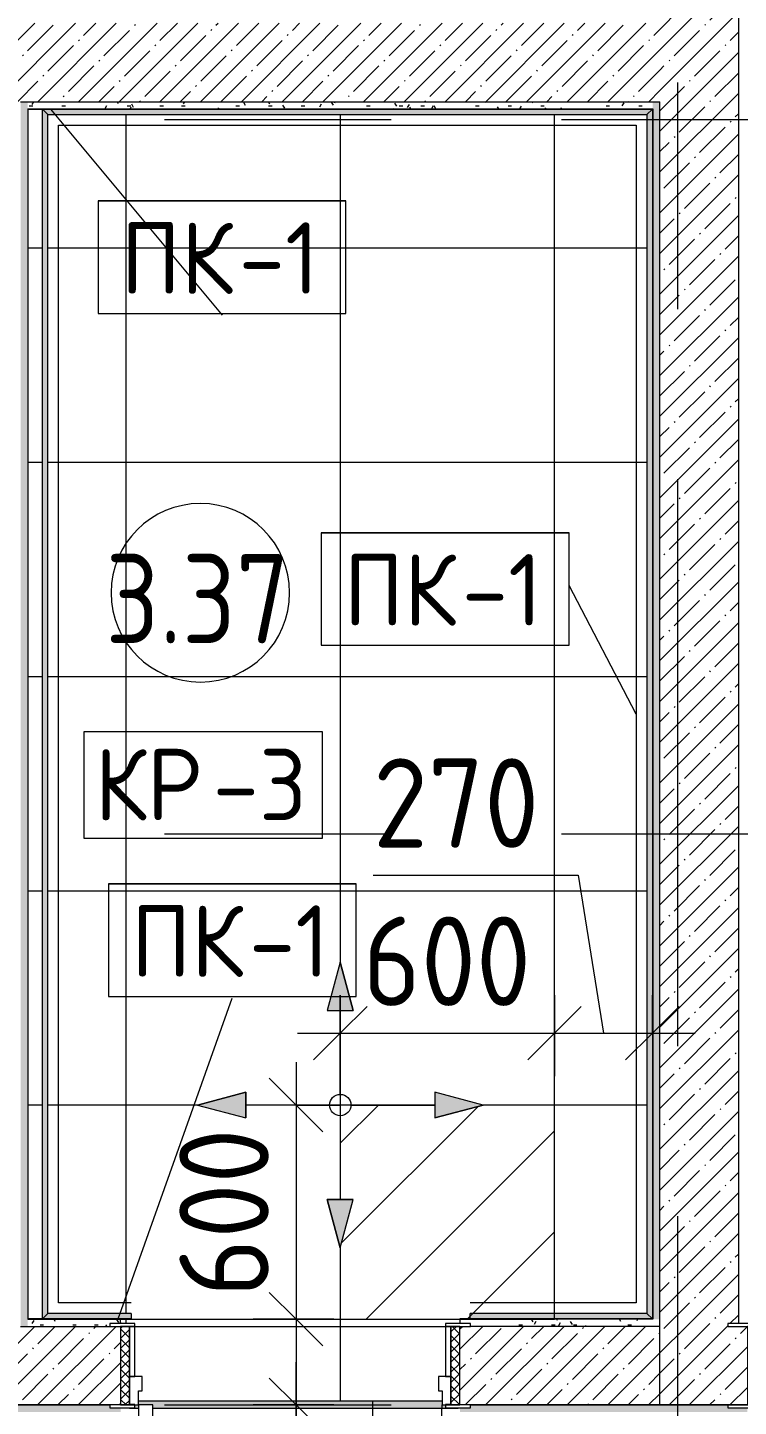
# Model space of a CAD drawing. Header units: millimetres. Extents: x 81773 to 282675, y -8553 to 29000.
# Drawn here: x 91039 to 93030, y 13396 to 17257 of the extents above; entities that cross this region are included whole.
import ezdxf

# ---------------------------------------------------------------- set-up
doc = ezdxf.new("R2010")
doc.units = ezdxf.units.MM
doc.linetypes.add('Осевая', pattern=[3175, 635, -476.25, 1587.5, -476.25])
for name, color, linetype, lineweight in [('A-ANNO-DIMS', 7, 'Continuous', 9), ('A-ANNO-DIMS-100', 7, 'Continuous', 9), ('A-AREA-IDEN', 7, 'Continuous', 9), ('A-DETL', 7, 'Continuous', 9), ('A-DETL-GENF', 7, 'Continuous', 9), ('A-DOOR', 7, 'Continuous', 9), ('A-DOOR-1', 7, 'Continuous', 13), ('A-DOOR-FRAM', 7, 'Continuous', 13), ('A-DOOR-FRAM-1', 7, 'Continuous', 9), ('A-FLOR-HRAL-IDEN', 7, 'Continuous', 9), ('A-FLOR-IDEN', 7, 'Continuous', 9), ('A-FLOR-PATT', 7, 'Continuous', 9), ('A-GENM-IDEN', 7, 'Continuous', 9), ('A-WALL', 7, 'Continuous', 9), ('I-WALL', 7, 'Continuous', 9), ('Ограждение', 7, 'Continuous', 9), ('Оси-2', 7, 'Осевая', 9), ('Поручни', 7, 'Continuous', 9)]:
    doc.layers.add(name, color=color, linetype=linetype, lineweight=lineweight)
for name, color, linetype, lineweight, true_color in [('A-DETL-GENF-2', 7, 'Continuous', 9, 0x004000), ('A-GENM-4', 7, 'Continuous', 9, 0x8000ff), ('A-WALL-1', 9, 'Continuous', 9, 0x808080), ('A-WALL-FNSH-1', 9, 'Continuous', 9, 0x808080), ('I-WALL-2', 9, 'Continuous', 9, 0x808080)]:
    doc.layers.add(name, color=color, linetype=linetype, lineweight=lineweight, true_color=true_color)
doc.styles.add('GOST Common', font='GOST_Common.ttf', dxfattribs={"width": 0.9, "height": 250})
doc.styles.add('GOST Common_1', font='GOST_Common.ttf', dxfattribs={"height": 200})
doc.styles.add('ISOCPEUR', font='isocpeur.ttf', dxfattribs={"width": 0.9, "height": 250})
doc.dimstyles.new('ISO-2_5_0_9К_БОЛЬШОЙ_округление', dxfattribs={"dimscale": 304.8, "dimtxt": 248.995294, "dimasz": 0.492126, "dimexe": 0.393701, "dimexo": 0, "dimgap": 0, "dimtad": 1, "dimdec": 0, "dimrnd": 10, "dimzin": 0, "dimdsep": 46, "dimtxsty": 'ISOCPEUR', "dimblk1": 'OBLIQUE', "dimblk2": 'OBLIQUE', "dimsah": 1, "dimcen": 0.09, "dimdle": 0.393701, "dimazin": 0, "dimtfac": 1, "dimtdec": 4, "dimtix": 1, "dimtmove": 0, "dimatfit": 3, "dimfxl": 1, "dimtvp": 1, "dimtolj": 1, "dimtzin": 0, "dimarcsym": 2})
doc.dimstyles.new('ISO-2_5_0_9К_БОЛЬШОЙ_округление_1', dxfattribs={"dimscale": 304.8, "dimtxt": 248.995294, "dimasz": 0.492126, "dimexe": 0.393701, "dimexo": 0, "dimgap": 0, "dimtad": 1, "dimdec": 0, "dimrnd": 10, "dimzin": 0, "dimdsep": 46, "dimtxsty": 'ISOCPEUR', "dimblk1": 'OBLIQUE', "dimblk2": 'OBLIQUE', "dimsah": 1, "dimcen": 0.09, "dimdle": 0.393701, "dimazin": 0, "dimtfac": 1, "dimtdec": 4, "dimtix": 1, "dimtmove": 1, "dimatfit": 3, "dimfxl": 1, "dimtvp": 1, "dimtolj": 1, "dimtzin": 0, "dimarcsym": 2})
pattern_1 = [(45, (0, 0), (-57.024626, 57.024626), []), (45, (57.025, 0), (-57.024626, 57.024626), [100.806, -20.161, 3.353, -16.808])]
pattern_2 = [(0, (0, 0), (121.92, 30.48), [10.058, -81.382, 10.058, -81.382, -487.68]), (0, (0, 0), (121.92, 30.48), [-182.88, 10.058, -172.822, 10.058, -81.382, -213.36]), (0, (0, 0), (121.92, 30.48), [-457.2, 10.058, -50.902, 10.058, -142.342]), (120, (45.72, 15.24), (-87.356454, 90.345817), [10.058, -81.382, 10.058, -81.382, -487.68]), (120, (45.72, 15.24), (-87.356454, 90.345817), [-182.88, 10.058, -172.822, 10.058, -81.382, -213.36]), (120, (45.72, 15.24), (-87.356454, 90.345817), [-457.2, 10.058, -50.902, 10.058, -142.342]), (240, (60.96, 76.2), (-34.563546, -120.825817), [10.058, -81.382, 10.058, -81.382, -487.68]), (240, (60.96, 76.2), (-34.563546, -120.825817), [-182.88, 10.058, -172.822, 10.058, -81.382, -213.36]), (240, (60.96, 76.2), (-34.563546, -120.825817), [-457.2, 10.058, -50.902, 10.058, -142.342])]

# ---------------------------------------------------------------- blocks, each defined once
blk = doc.blocks.new('110_Дверь_СКБ_2Ст - Д-1_л_Лестничная клетка EIS60 2-32142534-План раскладки напольных покрытий 3 этажа в осях 23-33')
at = {"layer": 'A-DOOR'}
for centre, radius, start, end in [((662.5, 110), 900, 90, 130.9091), ((662.5, 110), 900, 130.9091, 147.2727), ((662.5, 110), 900, 147.2727, 163.6364), ((-637.5, 110), 400, 56.25, 90), ((-637.5, 110), 400, 360, 56.25), ((662.5, 110), 900, 163.6364, 180)]:
    blk.add_arc(centre, radius, start, end, dxfattribs=at)
at = {"layer": 'A-DOOR-1'}
for p, q in [((662.5, 1010), (612.5, 1010)), ((612.5, 1010), (612.5, 110)), ((662.5, 110), (662.5, 1010)), ((-637.5, 510), (-637.5, 110)), ((-587.5, 510), (-637.5, 510)), ((-587.5, 110), (-587.5, 510)), ((-637.5, 110), (-587.5, 110)), ((612.5, 110), (662.5, 110))]:
    blk.add_line(p, q, dxfattribs=at)
at = {"layer": 'A-DOOR-FRAM'}
for p, q in [((-692.5, 118), (-742.5, 118)), ((-742.5, 118), (-742.5, 110)), ((-672.5, 118), (-692.5, 118)), ((-672.5, 110), (-672.5, 117.2)), ((712.5, 118), (697.5, 118)), ((697.5, 118), (697.5, 110)), ((767.5, 118), (712.5, 118)), ((767.5, 110), (767.5, 118)), ((-742.5, 110), (-687.5, 110)), ((-637.5, 110), (-687.5, 110)), ((-687.5, 110), (-687.5, 40)), ((-687.5, 110), (-672.5, 110)), ((-637.5, 60), (-637.5, 110)), ((662.5, 110), (662.5, 60)), ((712.5, 110), (662.5, 110)), ((697.5, 110), (712.5, 110)), ((712.5, 40), (712.5, 110)), ((712.5, 110), (767.5, 110)), ((-687.5, 40), (-687.5, 30)), ((-627.5, 60), (-637.5, 60)), ((-627.5, 40), (-627.5, 60)), ((-627.5, 30), (-627.5, 40)), ((662.5, 60), (652.5, 60)), ((652.5, 60), (652.5, 40)), ((652.5, 40), (652.5, 30)), ((712.5, 30), (712.5, 40)), ((-687.5, 30), (-627.5, 30)), ((-672.5, 30), (-687.5, 30)), ((-687.5, 30), (-687.5, -110)), ((-672.5, -110), (-672.5, 30)), ((652.5, 30), (712.5, 30)), ((712.5, 30), (697.5, 30)), ((697.5, 30), (697.5, -110)), ((712.5, -110), (712.5, 30)), ((-672.5, -110), (-742.5, -110)), ((-742.5, -110), (-742.5, -118)), ((-687.5, -110), (-672.5, -110)), ((-672.5, -118), (-672.5, -110)), ((697.5, -110), (712.5, -110)), ((767.5, -110), (697.5, -110)), ((697.5, -110), (697.5, -118)), ((767.5, -118), (767.5, -110)), ((-742.5, -118), (-672.5, -118)), ((697.5, -118), (767.5, -118))]:
    blk.add_line(p, q, dxfattribs=at)
blk = doc.blocks.new('110_Дверь_СКБ_1Ст_Внутренняя1 - Д-8 950x2100h_охрана-32352528-План раскладки напольных покрытий 3 этажа в осях 23-33')
at = {"layer": 'A-DOOR'}
h = blk.add_hatch(dxfattribs=at)
h.set_pattern_fill('FP_10', color=256, style=0, pattern_type=2)
h.set_pattern_definition([(135, (1826.41, 174.685), (-14.14214, -14.14214), []), (225, (1826.41, 174.685), (14.14214, -14.14214), [])])
h.paths.add_polyline_path([(487.5, 110), (462.5, 110), (462.5, -110), (487.5, -110), (487.5, 7.6)])
at = {"layer": 'A-DOOR-FRAM-1'}
h = blk.add_hatch(dxfattribs=at)
h.set_pattern_fill('FP_11', color=256, style=0, pattern_type=2)
h.set_pattern_definition([(45, (-296.384, 174.685), (-14.1421, 14.1421), []), (135, (-296.384, 174.685), (-14.1421, -14.1421), [])])
h.paths.add_polyline_path([(-437.5, 110), (-462.5, 110), (-462.5, -110), (-437.5, -110), (-437.5, 7.6)])
at = {"layer": 'A-DOOR'}
blk.add_arc((437.5, 110), 850, 90, 180, dxfattribs=at)
at = {"layer": 'A-DOOR-1'}
for p, q in [((437.5, 960), (397.5, 960)), ((397.5, 960), (397.5, 110)), ((437.5, 110), (437.5, 960)), ((397.5, 110), (437.5, 110))]:
    blk.add_line(p, q, dxfattribs=at)
at = {"layer": 'A-DOOR-FRAM'}
for p, q in [((-422.5, 118), (-492.5, 118)), ((-492.5, 118), (-492.5, 110)), ((-422.5, 110), (-422.5, 118)), ((517.5, 118), (447.5, 118)), ((447.5, 118), (447.5, 110)), ((517.5, 110), (517.5, 118)), ((-492.5, 110), (-422.5, 110)), ((-437.5, 110), (-462.5, 110)), ((-462.5, 110), (-462.5, -110)), ((-412.5, 110), (-437.5, 110)), ((-437.5, 110), (-437.5, 30)), ((-437.5, -110), (-437.5, 110)), ((-422.5, 110), (-437.5, 110)), ((-437.5, 110), (-437.5, 109)), ((-437.5, 109), (-422.5, 109)), ((-422.5, 109), (-422.5, 110)), ((-412.5, 70), (-412.5, 110)), ((437.5, 110), (437.5, 70)), ((462.5, 110), (437.5, 110)), ((462.5, 110), (447.5, 110)), ((447.5, 110), (447.5, 109)), ((447.5, 110), (517.5, 110)), ((447.5, 109), (462.5, 109)), ((462.5, 30), (462.5, 110)), ((487.5, 110), (462.5, 110)), ((462.5, 110), (462.5, -110)), ((462.5, 109), (462.5, 110)), ((487.5, -110), (487.5, 110)), ((-402.5, 70), (-412.5, 70)), ((-402.5, 30), (-402.5, 70)), ((437.5, 70), (427.5, 70)), ((427.5, 70), (427.5, 30)), ((-437.5, 30), (-402.5, 30)), ((-422.5, 30), (-437.5, 30)), ((-437.5, 30), (-437.5, -110)), ((-422.5, -110), (-422.5, 30)), ((427.5, 30), (462.5, 30)), ((462.5, 30), (447.5, 30)), ((447.5, 30), (447.5, -110)), ((462.5, -110), (462.5, 30)), ((-422.5, -110), (-492.5, -110)), ((-492.5, -110), (-492.5, -118)), ((-462.5, -110), (-437.5, -110)), ((-437.5, -110), (-422.5, -110)), ((-422.5, -118), (-422.5, -110)), ((447.5, -110), (462.5, -110)), ((517.5, -110), (447.5, -110)), ((447.5, -110), (447.5, -118)), ((462.5, -110), (487.5, -110)), ((517.5, -118), (517.5, -110)), ((-492.5, -118), (-422.5, -118)), ((447.5, -118), (517.5, -118))]:
    blk.add_line(p, q, dxfattribs=at)
blk = doc.blocks.new('Плинтус - Плинтус керамогранит светло-серый-29857409-План раскладки напольных покрытий 3 этажа в осях 23-33')
at = {"layer": 'A-GENM-4'}
blk.add_hatch(color=256, dxfattribs=at).paths.add_polyline_path([(1066.3, -15), (1693, -15), (1708, 0), (0, 0), (15, -15)])
for p, q in [((0, 0), (1708, 0)), ((0, 0), (15, -15)), ((15, -15), (1693, -15)), ((1693, -15), (1708, 0)), ((45, -45), (1663, -45))]:
    blk.add_line(p, q, dxfattribs=at)
blk = doc.blocks.new('Плинтус - Плинтус керамогранит светло-серый-29857279-План раскладки напольных покрытий 3 этажа в осях 23-33')
at = {"layer": 'A-GENM-4'}
blk.add_hatch(color=256, dxfattribs=at).paths.add_polyline_path([(3388, 0), (0, 0), (15, -15), (3373, -15)])
for p, q in [((0, 0), (3388, 0)), ((0, 0), (15, -15)), ((15, -15), (3373, -15)), ((3373, -15), (3388, 0)), ((45, -45), (3343, -45))]:
    blk.add_line(p, q, dxfattribs=at)
blk = doc.blocks.new('Плинтус - Плинтус керамогранит светло-серый-29857410-План раскладки напольных покрытий 3 этажа в осях 23-33')
at = {"layer": 'A-GENM-4'}
blk.add_hatch(color=256, dxfattribs=at).paths.add_polyline_path([(509.7, 0), (0, 0), (15, -15), (509.7, -15)])
for p, q in [((0, 0), (274, 0)), ((0, 0), (15, -15)), ((15, -15), (274, -15)), ((274, 0), (509.7, 0)), ((274, -15), (509.7, -15)), ((509.7, 0), (509.7, -15)), ((45, -45), (274, -45)), ((274, -45), (509.7, -45))]:
    blk.add_line(p, q, dxfattribs=at)
blk = doc.blocks.new('Плинтус - Плинтус керамогранит светло-серый-29857411-План раскладки напольных покрытий 3 этажа в осях 23-33')
at = {"layer": 'A-GENM-4'}
blk.add_hatch(color=256, dxfattribs=at).paths.add_polyline_path([(248.3, 0), (0, 0), (0, -15), (233.3, -15)])
for p, q in [((0, 0), (248.3, 0)), ((0, -15), (0, 0)), ((0, -15), (233.3, -15)), ((233.3, -15), (248.3, 0)), ((0, -45), (203.3, -45))]:
    blk.add_line(p, q, dxfattribs=at)
blk = doc.blocks.new('Ограждение - Ограждение-32882306-План раскладки напольных покрытий 3 этажа в осях 23-33')
at = {"layer": 'Ограждение'}
h = blk.add_hatch(color=256, dxfattribs=at)
h.paths.add_polyline_path([(92147.3, 13391), (92210, 13392), (92210, 13400), (92200, 13400), (92200, 13411), (91350, 13411), (91350, 13400), (91390, 13400), (91390, 13391), (91510.7, 13391)])
h.paths.add_polyline_path([(91340, 13391), (91350, 13391), (91350, 13400), (91340, 13400), (91340, 13392), (91325, 13391)])
at = {"layer": 'Поручни'}
for p, q in [((92200, 13411), (91350, 13411)), ((91325, 13391), (91350, 13391)), ((91390, 13391), (92245, 13391))]:
    blk.add_line(p, q, dxfattribs=at)
blk = doc.blocks.new('Начало раскладки_красным - Начало раскладки_красным-26102174-План раскладки напольных покрытий 3 этажа в осях 23-33')
at = {"layer": 'A-DETL-GENF'}
for points in [[(-36.2, 264.8), (36.2, 264.8), (0, 400)], [(-264.8, -36.2), (-264.8, 36.2), (-400, 0)], [(264.8, -36.2), (400, 0), (264.8, 36.2)], [(0, -400), (36.2, -264.8), (-36.2, -264.8)]]:
    blk.add_hatch(color=256, dxfattribs=at).paths.add_polyline_path(points)
for p, q in [((0, 400), (-36.2, 264.8)), ((0, 400), (-36.2, 264.8)), ((36.2, 264.8), (0, 400)), ((0, 400), (36.2, 264.8)), ((-36.2, 264.8), (36.2, 264.8)), ((-36.2, 264.8), (36.2, 264.8)), ((0, 30), (0, 264.8)), ((-264.8, 36.2), (-400, 0)), ((-400, 0), (-264.8, 36.2)), ((-400, 0), (-264.8, -36.2)), ((-400, 0), (-264.8, -36.2)), ((-264.8, -36.2), (-264.8, 36.2)), ((-264.8, 36.2), (-264.8, -36.2)), ((-30, 0), (-264.8, 0)), ((30, 0), (264.8, 0)), ((400, 0), (264.8, 36.2)), ((264.8, 36.2), (264.8, -36.2)), ((400, 0), (264.8, 36.2)), ((264.8, 36.2), (264.8, -36.2)), ((400, 0), (264.8, -36.2)), ((0, -30), (0, -264.8)), ((264.8, -36.2), (400, 0)), ((36.2, -264.8), (-36.2, -264.8)), ((-36.2, -264.8), (0, -400)), ((0, -400), (-36.2, -264.8)), ((-36.2, -264.8), (36.2, -264.8)), ((0, -400), (36.2, -264.8)), ((0, -400), (36.2, -264.8))]:
    blk.add_line(p, q, dxfattribs=at)
blk.add_circle((0, 0), 30, dxfattribs=at)
blk = doc.blocks.new('Марка_Помещения - Номер-25198446-План раскладки напольных покрытий 3 этажа в осях 23-33')
at = {"layer": 'A-AREA-IDEN'}
for start, end in [(360, 180), (180, 360)]:
    blk.add_arc((0, 0), 2.5, start, end, dxfattribs=at)
blk = doc.blocks.new('М_перекрытий_ЭП - Типоразмер-25383776-План раскладки напольных покрытий 3 этажа в осях 23-33')
at = {"layer": 'A-FLOR-IDEN'}
for p, q in [((3.352, 1.578), (-3.336, 1.578)), ((-3.336, 1.578), (-3.336, -1.406)), ((3.352, -1.406), (3.352, 1.578)), ((-3.336, -1.406), (3.352, -1.406))]:
    blk.add_line(p, q, dxfattribs=at)
blk = doc.blocks.new('DIMBLOCK3-План раскладки напольных покрытий 3 этажа в осях 23-33')
at = {"layer": 'A-ANNO-DIMS-100'}
for p, q in [((91915, 14547.3), (91915, 14321.2)), ((91915, 14441.2), (91915, 14547.3)), ((92515, 14547.3), (92515, 14321.2)), ((92515, 14441.2), (92515, 14547.3)), ((91795, 14441.2), (92515, 14441.2))]:
    blk.add_line(p, q, dxfattribs=at)
at = {"layer": 'A-ANNO-DIMS-100', "lineweight": 20}
for p, q in [((91915, 14441.2), (91990, 14516.2)), ((92515, 14441.2), (92590, 14516.2)), ((91915, 14441.2), (91840, 14366.2)), ((92515, 14441.2), (92440, 14366.2))]:
    blk.add_line(p, q, dxfattribs=at)
at = {"layer": 'A-ANNO-DIMS-100', "color": 0, "insert": (91978, 14767.8), "char_height": 250, "width": 568.858, "attachment_point": 1, "line_spacing_factor": 1.149209, "style": 'ISOCPEUR'}
blk.add_mtext('600', dxfattribs=at)
blk = doc.blocks.new('_Oblique')
at = {"color": 0, "linetype": 'ByBlock', "lineweight": -2}
blk.add_line((-0.5, -0.5), (0.5, 0.5), dxfattribs=at)
blk = doc.blocks.new('DIMBLOCK4-План раскладки напольных покрытий 3 этажа в осях 23-33')
at = {"layer": 'A-ANNO-DIMS-100'}
for p, q in [((92006.8, 14884.1), (92580.8, 14884.1)), ((92580.8, 14884.1), (92652, 14441.2)), ((92515, 14547.3), (92515, 14321.2)), ((92515, 14441.2), (92515, 14547.3)), ((92789, 14547.3), (92789, 14321.2)), ((92789, 14441.2), (92789, 14547.3)), ((92515, 14441.2), (92909, 14441.2))]:
    blk.add_line(p, q, dxfattribs=at)
at = {"layer": 'A-ANNO-DIMS-100', "lineweight": 20}
for p, q in [((92515, 14441.2), (92590, 14516.2)), ((92789, 14441.2), (92864, 14516.2)), ((92515, 14441.2), (92440, 14366.2)), ((92789, 14441.2), (92714, 14366.2))]:
    blk.add_line(p, q, dxfattribs=at)
at = {"layer": 'A-ANNO-DIMS-100', "color": 0, "insert": (92006.8, 15210.7), "char_height": 250, "width": 568.858, "attachment_point": 1, "line_spacing_factor": 1.149209, "style": 'ISOCPEUR'}
blk.add_mtext('270', dxfattribs=at)
blk = doc.blocks.new('DIMBLOCK7-План раскладки напольных покрытий 3 этажа в осях 23-33')
at = {"layer": 'A-ANNO-DIMS-100'}
for p, q in [((91791.2, 14360), (91791.2, 13640.5)), ((91915, 14240), (91671.2, 14240)), ((91791.2, 14240), (91915, 14240)), ((91897.2, 13640.5), (91671.2, 13640.5)), ((91791.2, 13640.5), (91897.2, 13640.5))]:
    blk.add_line(p, q, dxfattribs=at)
at = {"layer": 'A-ANNO-DIMS-100', "lineweight": 20}
for p, q in [((91791.2, 14240), (91716.2, 14315)), ((91791.2, 14240), (91866.2, 14165)), ((91791.2, 13640.5), (91716.2, 13715.5)), ((91791.2, 13640.5), (91866.2, 13565.5))]:
    blk.add_line(p, q, dxfattribs=at)
at = {"layer": 'A-ANNO-DIMS-100', "color": 0, "insert": (91464.6, 13703.2), "char_height": 250, "width": 568.858, "attachment_point": 1, "rotation": 90, "line_spacing_factor": 1.149209, "style": 'ISOCPEUR'}
blk.add_mtext('600', dxfattribs=at)
blk = doc.blocks.new('DIMBLOCK8-План раскладки напольных покрытий 3 этажа в осях 23-33')
at = {"layer": 'A-ANNO-DIMS-100', "lineweight": 20}
for p, q in [((91791.2, 13640.5), (91716.2, 13715.5)), ((91791.2, 13640.5), (91866.2, 13565.5)), ((91791.2, 13400), (91716.2, 13475)), ((91791.2, 13400), (91866.2, 13325))]:
    blk.add_line(p, q, dxfattribs=at)
at = {"layer": 'A-ANNO-DIMS-100'}
for p, q in [((91897.2, 13640.5), (91671.2, 13640.5)), ((91791.2, 13640.5), (91791.2, 13280)), ((91791.2, 13640.5), (91897.2, 13640.5)), ((91791.2, 13446.4), (91791.2, 13520.3)), ((91791.2, 12848.4), (91791.2, 13446.4)), ((91897.2, 13400), (91671.2, 13400)), ((91791.2, 13400), (91897.2, 13400))]:
    blk.add_line(p, q, dxfattribs=at)
at = {"layer": 'A-ANNO-DIMS-100', "color": 0, "insert": (91464.6, 12848.4), "char_height": 250, "width": 597.589, "attachment_point": 1, "rotation": 90, "line_spacing_factor": 1.149209, "style": 'ISOCPEUR'}
blk.add_mtext('240', dxfattribs=at)
blk = doc.blocks.new('Mark Reiling - Mark Reiling-26174330-План раскладки напольных покрытий 3 этажа в осях 23-33')
at = {"layer": 'A-GENM-IDEN'}
for p, q in [((-3.47, 1.49), (-3.47, -1.663)), ((-3.47, 1.49), (3.47, 1.49)), ((3.47, 1.49), (-3.47, 1.49)), ((-3.47, 1.49), (-3.47, -1.663)), ((3.47, -1.663), (3.47, 1.49)), ((3.47, -1.663), (3.47, 1.49)), ((-3.47, -1.663), (3.47, -1.663)), ((-3.47, -1.663), (3.47, -1.663))]:
    blk.add_line(p, q, dxfattribs=at)

msp = doc.modelspace()

# ---------------------------------------------------------------- hatches: boundary and pattern name
at = {"layer": 'A-DETL-GENF-2'}
h = msp.add_hatch(dxfattribs=at)
h.set_pattern_fill('FP_52', color=256, style=0, pattern_type=2)
h.set_pattern_definition([(45, (0, 0), (-141.42136, 141.42136), [])])
h.paths.add_polyline_path([(92515, 13640), (92515, 14240), (92315, 14240), (92179.8, 14203.8), (92179.8, 14240), (91915, 14240), (91915, 13975.2), (91951.2, 13975.2), (91915, 13840), (91915, 13640), (92315, 13640)])
at = {"layer": 'A-FLOR-PATT'}
h = msp.add_hatch(dxfattribs=at)
h.set_pattern_fill('FP_41', color=256, style=0, pattern_type=2)
h.set_pattern_definition([(270, (91915, 14840), (600, 4e-14), []), (0, (91915, 14840), (0, 600), [])])
h.paths.add_polyline_path([(92200, 13411), (92200, 13440), (92190, 13440), (92190, 13480), (92210, 13480), (92210, 13628), (92250, 13628), (92250, 13640), (92790, 13641), (92789, 17030), (91040, 17029), (91041, 13640), (91300, 13640), (91300, 13628), (91340, 13628), (91340, 13480), (91360, 13480), (91360, 13440), (91350, 13440), (91350, 13411), (92147.3, 13411)])
h.paths.add_polyline_path([(91081, 13641), (91081, 17029), (92789, 17029), (92789, 13641), (92279.3, 13641), (92279.3, 13656), (92774, 13656), (92774, 17014), (91096, 17014), (91096, 13656), (91329.3, 13656), (91329.3, 13641), (91096, 13641)])
h.paths.add_polyline_path([(91915, 13840), (91878.8, 13975.2), (91951.2, 13975.2)])
h.paths.add_polyline_path([(91650.2, 14203.8), (91515, 14240), (91650.2, 14276.2)])
h.paths.add_polyline_path([(92179.8, 14203.8), (92179.8, 14276.2), (92315, 14240), (92250, 14222.6)])
h.paths.add_polyline_path([(91941.3, 14504.8), (91878.8, 14504.8), (91915, 14640), (91951.2, 14504.8)])
at = {"layer": 'I-WALL'}
h = msp.add_hatch(dxfattribs=at)
h.set_pattern_fill('FP_4', color=256, style=0, pattern_type=2)
h.set_pattern_definition(pattern_1)
h.paths.add_polyline_path([(92810, 13620), (93000, 13620), (93000, 13628), (93030, 13628), (93030, 17350), (92810, 17350), (92810, 13640)])
h = msp.add_hatch(dxfattribs=at)
h.set_pattern_fill('FP_4', color=256, style=0, pattern_type=2)
h.set_pattern_definition(pattern_1)
h.paths.add_polyline_path([(92810, 17050), (92810, 17270), (86490, 17270), (86490, 17050), (92790, 17050)])
h = msp.add_hatch(dxfattribs=at)
h.set_pattern_fill('FP_4', color=256, style=0, pattern_type=2)
h.set_pattern_definition(pattern_1)
h.paths.add_polyline_path([(92810, 13400), (92810, 13620), (92250, 13620), (92250, 13400), (92783.9, 13400)])
h.paths.add_polyline_path([(90874.1, 13400), (91300, 13400), (91300, 13620), (90399, 13620), (90400, 13608), (90430, 13608), (90430, 13600), (90400, 13600), (90400, 13400), (90430, 13400)])
h = msp.add_hatch(dxfattribs=at)
h.set_pattern_fill('FP_4', color=256, style=0, pattern_type=2)
h.set_pattern_definition(pattern_1)
h.paths.add_polyline_path([(94800, 13400), (94800, 13620), (94455, 13620), (94455, 13400), (94693.8, 13400)])
h.paths.add_polyline_path([(93055, 13400), (93055, 13620), (92810, 13620), (92810, 13400), (93000, 13400)])
at = {"layer": 'I-WALL-2'}
h = msp.add_hatch(dxfattribs=at)
h.set_pattern_fill('FP_35', color=256, style=0, pattern_type=2)
h.set_pattern_definition(pattern_2)
h.paths.add_polyline_path([(91040, 13620), (91040, 17050), (91020, 17050), (91020, 13620), (91033.2, 13620)])
h = msp.add_hatch(dxfattribs=at)
h.set_pattern_fill('FP_35', color=256, style=0, pattern_type=2)
h.set_pattern_definition(pattern_2)
h.paths.add_polyline_path([(92790, 17030), (92790, 17050), (91040, 17050), (91040, 17030), (92147.3, 17030)])
h = msp.add_hatch(dxfattribs=at)
h.set_pattern_fill('FP_35', color=256, style=0, pattern_type=2)
h.set_pattern_definition(pattern_2)
h.paths.add_polyline_path([(92790, 13640), (92810, 13640), (92810, 17050), (92790, 17050), (92790, 13641)])
h = msp.add_hatch(dxfattribs=at)
h.set_pattern_fill('FP_35', color=256, style=0, pattern_type=2)
h.set_pattern_definition(pattern_2)
h.paths.add_polyline_path([(92783.9, 13620), (92810, 13620), (92810, 13640), (92250, 13640), (92250, 13628), (92280, 13628), (92280, 13620)])
h.paths.add_polyline_path([(91192.4, 13620), (91270, 13620), (91270, 13628), (91300, 13628), (91300, 13640), (91040, 13640), (91040, 13620)])
h = msp.add_hatch(dxfattribs=at)
h.set_pattern_fill('FP_35', color=256, style=0, pattern_type=2)
h.set_pattern_definition(pattern_2)
h.paths.add_polyline_path([(97800, 13380), (97800, 13400), (97520, 13400), (97520, 13380)])
h.paths.add_polyline_path([(96820, 13380), (96820, 13400), (96650, 13400), (96650, 13392), (96595, 13392), (96595, 13380), (96650, 13380)])
h.paths.add_polyline_path([(95195, 13380), (95195, 13392), (95140, 13392), (95140, 13400), (94510, 13400), (94510, 13392), (94455, 13392), (94455, 13380), (95140, 13380)])
h.paths.add_polyline_path([(92250, 13380), (93055, 13380), (93055, 13392), (93000, 13392), (93000, 13400), (92280, 13400), (92280, 13392), (92250, 13392)])
h.paths.add_polyline_path([(89420, 13380), (89450, 13380), (89450, 13392), (89420, 13392), (89420, 13400), (88200, 13400), (88200, 13380), (88327.6, 13380)])
h.paths.add_polyline_path([(91300, 13380), (91300, 13392), (91270, 13392), (91270, 13400), (90430, 13400), (90430, 13392), (90400, 13392), (90400, 13380), (91270, 13380)])
h.paths.add_polyline_path([(87318.4, 13380), (87500, 13380), (87500, 13400), (87318.4, 13400)])
h.paths.add_polyline_path([(86090, 13380), (86618.4, 13380), (86618.4, 13400), (86090, 13400), (86090, 13392), (86060, 13392), (86060, 13380)])
h.paths.add_polyline_path([(85110, 13380), (85110, 13392), (85080, 13392), (85080, 13400), (84990, 13400), (84991, 13380), (85080, 13380)])

# ---------------------------------------------------------------- linework, layer by layer
at = {"layer": 'A-DETL'}
for p, q in [((92179.8, 14240), (91915, 14240)), ((91915, 14240), (91915, 13975.2)), ((92515, 14240), (92315, 14240)), ((92515, 13640), (92515, 14240)), ((91915, 13840), (91915, 13640)), ((91915, 13640), (92515, 13640))]:
    msp.add_line(p, q, dxfattribs=at)
at = {"layer": 'A-FLOR-HRAL-IDEN'}
msp.add_line((92005.7, 13411), (92005.7, 12669.3), dxfattribs=at)
at = {"layer": 'A-GENM-IDEN'}
for p, q in [((91103.5, 17029), (91584, 16452.4)), ((92744, 15335), (92555.6, 15695.3)), ((91293, 13641), (91612.8, 14539.7)), ((91103.5, 13641), (91293, 13641))]:
    msp.add_line(p, q, dxfattribs=at)
at = {"layer": 'A-WALL'}
for p, q in [((93030, 17350), (93030, 13628)), ((91020, 17050), (92810, 17050)), ((91040, 17030), (91040, 13640)), ((92790, 17030), (92790, 13640)), ((92810, 13400), (92810, 17050)), ((91040, 13640), (91300, 13640)), ((92790, 13640), (92250, 13640)), ((91020, 13620), (91270, 13620)), ((92810, 13620), (92280, 13620))]:
    msp.add_line(p, q, dxfattribs=at)
at = {"layer": 'A-WALL-1'}
for p, q in [((91040, 17030), (92790, 17030)), ((91300, 13628), (91300, 13640)), ((92250, 13640), (92250, 13628)), ((90430, 13400), (91270, 13400)), ((91270, 13400), (90430, 13400)), ((92280, 13400), (92810, 13400)), ((93000, 13400), (92280, 13400)), ((92810, 13400), (92810, 13400))]:
    msp.add_line(p, q, dxfattribs=at)
at = {"layer": 'A-WALL-FNSH-1'}
for p, q in [((91041, 17029), (92789, 17029)), ((91041, 13641), (91041, 17029)), ((92789, 17029), (92789, 13641)), ((91300, 13641), (91041, 13641)), ((91300, 13640), (91300, 13641)), ((92789, 13641), (92250, 13641)), ((92250, 13641), (92250, 13640))]:
    msp.add_line(p, q, dxfattribs=at)
at = {"layer": 'I-WALL'}
for p, q in [((91300, 13640), (92250, 13640)), ((91340, 13620), (92210, 13620))]:
    msp.add_line(p, q, dxfattribs=at)
at = {"layer": 'Оси-2'}
for p, q in [((92860, 593.7), (92860, 19415.1)), ((85072.9, 17000), (122760, 17000)), ((85072.9, 15000), (122160, 15000)), ((85072.9, 13400), (119719, 13400))]:
    msp.add_line(p, q, dxfattribs=at)

# ---------------------------------------------------------------- block references
at = {"layer": 'A-AREA-IDEN', "xscale": 99.99999999999993, "yscale": 99.99999999999993, "zscale": 99.99999999999993}
msp.add_blockref('Марка_Помещения - Номер-25198446-План раскладки напольных покрытий 3 этажа в осях 23-33', (91523.3, 15674.6), dxfattribs=at)
at = {"layer": 'A-DETL-GENF'}
msp.add_blockref('Начало раскладки_красным - Начало раскладки_красным-26102174-План раскладки напольных покрытий 3 этажа в осях 23-33', (91915, 14240), dxfattribs=at)
at = {"layer": 'A-DOOR'}
msp.add_blockref('110_Дверь_СКБ_2Ст - Д-1_л_Лестничная клетка EIS60 2-32142534-План раскладки напольных покрытий 3 этажа в осях 23-33', (93742.5, 13510), dxfattribs=at)
at = {"layer": 'A-DOOR', "rotation": 180}
msp.add_blockref('110_Дверь_СКБ_1Ст_Внутренняя1 - Д-8 950x2100h_охрана-32352528-План раскладки напольных покрытий 3 этажа в осях 23-33', (91787.5, 13510), dxfattribs=at)
at = {"layer": 'A-FLOR-IDEN', "xscale": 99.99999999999993, "yscale": 99.99999999999993, "zscale": 99.99999999999993}
msp.add_blockref('М_перекрытий_ЭП - Типоразмер-25383776-План раскладки напольных покрытий 3 этажа в осях 23-33', (91530.6, 15127.8), dxfattribs=at)
at = {"layer": 'A-GENM-4'}
msp.add_blockref('Плинтус - Плинтус керамогранит светло-серый-29857409-План раскладки напольных покрытий 3 этажа в осях 23-33', (91081, 17029), dxfattribs=at)
for name, p, rotation in [('Плинтус - Плинтус керамогранит светло-серый-29857279-План раскладки напольных покрытий 3 этажа в осях 23-33', (91081, 13641), 90), ('Плинтус - Плинтус керамогранит светло-серый-29857279-План раскладки напольных покрытий 3 этажа в осях 23-33', (92789, 17029), 270), ('Плинтус - Плинтус керамогранит светло-серый-29857411-План раскладки напольных покрытий 3 этажа в осях 23-33', (91329.3, 13641), 180), ('Плинтус - Плинтус керамогранит светло-серый-29857410-План раскладки напольных покрытий 3 этажа в осях 23-33', (92789, 13641), 180)]:
    msp.add_blockref(name, p, dxfattribs=dict(at, rotation=rotation))
at = {"layer": 'A-GENM-IDEN', "xscale": 99.99999999999993, "yscale": 99.99999999999993, "zscale": 99.99999999999993}
for p in [(91584, 16622.9), (92208.7, 15693.8), (91612.8, 14710.2)]:
    msp.add_blockref('Mark Reiling - Mark Reiling-26174330-План раскладки напольных покрытий 3 этажа в осях 23-33', p, dxfattribs=at)
at = {"layer": 'Поручни'}
msp.add_blockref('Ограждение - Ограждение-32882306-План раскладки напольных покрытий 3 этажа в осях 23-33', (0, 0), dxfattribs=at)

# ---------------------------------------------------------------- texts
at = {"layer": 'A-AREA-IDEN', "insert": (91257.5, 15783.2), "char_height": 250, "width": 663.797, "attachment_point": 1, "style": 'GOST Common'}
msp.add_mtext('3.37', dxfattribs=at)
at = {"layer": 'A-FLOR-IDEN', "char_height": 200, "attachment_point": 1, "style": 'GOST Common_1'}
for s, insert, width in [('КР', (91227, 15237.5), 400.844), ('-3', (91557.7, 15237.5), 344.726)]:
    msp.add_mtext(s, dxfattribs=dict(at, insert=insert, width=width))
at = {"layer": 'A-GENM-IDEN', "char_height": 200, "attachment_point": 1, "style": 'GOST Common_1'}
for s, insert, width in [('ПК', (91299.9, 16712), 400.844), ('-1', (91630.6, 16712), 296.624), ('ПК', (91924.6, 15782.9), 400.844), ('-1', (92255.3, 15782.9), 296.624), ('ПК', (91328.7, 14799.2), 400.844), ('-1', (91659.4, 14799.2), 296.624)]:
    msp.add_mtext(s, dxfattribs=dict(at, insert=insert, width=width))

# ---------------------------------------------------------------- dimensions: what is measured, and where the dimension line sits
at = {"layer": 'A-ANNO-DIMS'}
dim = msp.add_linear_dim(base=(92789, 14441.2), p1=(92515, 14547.3), p2=(92789, 14547.3), dimstyle='ISO-2_5_0_9К_БОЛЬШОЙ_округление_1', override={"dimpost": '<>', "dimfxl": 274.000017}, dxfattribs=at)
dim.commit()
dim.dimension.update_dxf_attribs({"geometry": 'DIMBLOCK4-План раскладки напольных покрытий 3 этажа в осях 23-33', "text_midpoint": (92291.2, 15044.1), "dimtype": 160})
dim = msp.add_linear_dim(base=(92515, 14441.2), p1=(91915, 14547.3), p2=(92515, 14547.3), dimstyle='ISO-2_5_0_9К_БОЛЬШОЙ_округление', override={"dimpost": '<>', "dimfxl": 600}, dxfattribs=at)
dim.commit()
dim.dimension.update_dxf_attribs({"geometry": 'DIMBLOCK3-План раскладки напольных покрытий 3 этажа в осях 23-33', "text_midpoint": (92215, 14566.2)})
dim = msp.add_linear_dim(base=(91791.1794509, 13640.5000053), p1=(91914.9999828, 14240.0000053), p2=(91897.2454681, 13640.5000053), angle=90, dimstyle='ISO-2_5_0_9К_БОЛЬШОЙ_округление', override={"dimpost": '<>', "dimfxl": 599.762847}, dxfattribs=at)
dim.commit()
dim.dimension.update_dxf_attribs({"geometry": 'DIMBLOCK7-План раскладки напольных покрытий 3 этажа в осях 23-33', "text_midpoint": (91666.1794509, 13940.2500053)})
dim = msp.add_linear_dim(base=(91791.17945, 13400), p1=(91897.24547, 13640.50001), p2=(91897.24547, 13400), angle=90, dimstyle='ISO-2_5_0_9К_БОЛЬШОЙ_округление_1', override={"dimpost": '<>', "dimfxl": 240.50001}, dxfattribs=at)
dim.commit()
dim.dimension.update_dxf_attribs({"geometry": 'DIMBLOCK8-План раскладки напольных покрытий 3 этажа в осях 23-33', "text_midpoint": (91631.23218, 13147.19356), "dimtype": 160, "text_rotation": 90})

doc.saveas('drawing.dxf')
